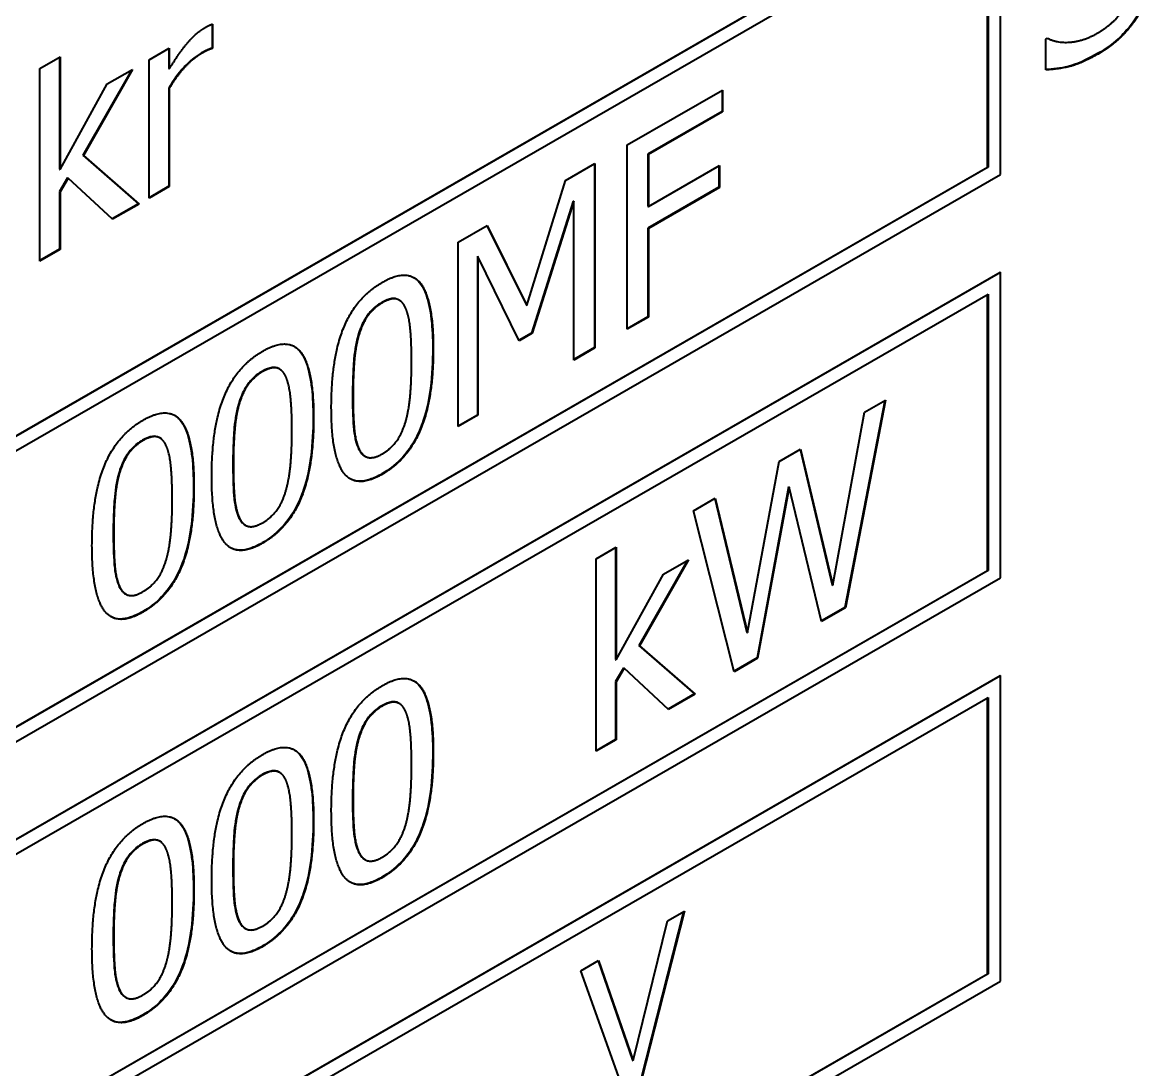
# Model space of a CAD drawing. Header units: inches. Extents: x 6934 to 18973, y 4254 to 7629.
# Drawn here: x 11226.18 to 11238.86, y 6551.48 to 6563.37 of the extents above; entities that cross this region are included whole.
import ezdxf

# ---------------------------------------------------------------- set-up
doc = ezdxf.new("R2010")
doc.units = ezdxf.units.IN
doc.header["$MEASUREMENT"] = 0
doc.layers.add('POWER SUPPLY CASE OUTLINE$0$가시적인 것(ISO)', color=3, linetype='Continuous', lineweight=40, true_color=0x00ff00)
doc.layers.add('POWER SUPPLY CASE OUTLINE$0$가시적인 좁은 것(ISO)', color=3, linetype='Continuous', lineweight=35, true_color=0x00ff00)

msp = doc.modelspace()

# ---------------------------------------------------------------- linework, layer by layer
at = {"layer": 'POWER SUPPLY CASE OUTLINE$0$가시적인 것(ISO)'}
for p, q in [((11205.314, 6546.704), (11237.275, 6565.109)), ((11237.281, 6565.106), (11205.32, 6546.7)), ((11237.281, 6561.639), (11237.281, 6565.106)), ((11205.461, 6546.618), (11237.14, 6564.861)), ((11237.14, 6564.861), (11237.14, 6561.721)), ((11237.134, 6561.724), (11237.134, 6564.857)), ((11228.329, 6563.345), (11228.329, 6563.075)), ((11228.335, 6563.347), (11228.335, 6563.072)), ((11237.794, 6563.177), (11237.811, 6563.188)), ((11237.794, 6562.828), (11237.794, 6563.177)), ((11226.375, 6562.842), (11226.604, 6562.974)), ((11226.598, 6562.971), (11226.598, 6561.698)), ((11226.604, 6562.974), (11226.604, 6561.695)), ((11227.614, 6562.94), (11227.843, 6563.072)), ((11227.837, 6563.069), (11227.837, 6562.841)), ((11227.843, 6563.072), (11227.843, 6562.838)), ((11228.329, 6563.075), (11228.317, 6563.068)), ((11228.317, 6563.068), (11228.323, 6563.065)), ((11228.335, 6563.072), (11228.323, 6563.065)), ((11228.329, 6563.075), (11228.335, 6563.072)), ((11226.375, 6560.656), (11226.375, 6562.842)), ((11227.425, 6562.831), (11226.868, 6561.854)), ((11227.14, 6562.667), (11227.425, 6562.831)), ((11227.614, 6561.37), (11227.614, 6562.94)), ((11227.837, 6562.841), (11227.843, 6562.838)), ((11227.414, 6562.825), (11226.862, 6561.857)), ((11226.604, 6561.695), (11227.14, 6562.667)), ((11227.837, 6562.619), (11227.843, 6562.616)), ((11227.837, 6562.619), (11227.837, 6561.505)), ((11227.843, 6562.616), (11227.843, 6561.502)), ((11233.042, 6561.975), (11234.125, 6562.598)), ((11234.119, 6562.595), (11234.119, 6562.354)), ((11234.125, 6562.598), (11234.125, 6562.351)), ((11234.119, 6562.354), (11233.277, 6561.869)), ((11234.125, 6562.351), (11233.283, 6561.866)), ((11234.119, 6562.354), (11234.125, 6562.351)), ((11233.042, 6559.882), (11233.042, 6561.975)), ((11226.862, 6561.857), (11227.494, 6561.307)), ((11226.862, 6561.857), (11226.868, 6561.854)), ((11226.868, 6561.854), (11227.5, 6561.304)), ((11233.277, 6561.869), (11233.277, 6561.279)), ((11233.277, 6561.869), (11233.283, 6561.866)), ((11233.283, 6561.866), (11233.283, 6561.276)), ((11205.461, 6543.485), (11237.134, 6561.724)), ((11237.14, 6561.721), (11205.461, 6543.479)), ((11226.598, 6561.698), (11226.604, 6561.695)), ((11232.341, 6561.571), (11232.676, 6561.764)), ((11232.67, 6561.76), (11232.67, 6559.674)), ((11232.676, 6561.764), (11232.676, 6559.671)), ((11233.283, 6561.276), (11234.09, 6561.74)), ((11234.084, 6561.737), (11234.084, 6561.496)), ((11234.09, 6561.74), (11234.09, 6561.492)), ((11237.134, 6561.724), (11237.14, 6561.721)), ((11205.32, 6543.234), (11237.281, 6561.639)), ((11226.689, 6561.602), (11226.598, 6561.447)), ((11226.695, 6561.598), (11226.604, 6561.444)), ((11226.689, 6561.602), (11226.695, 6561.598)), ((11227.199, 6561.131), (11226.695, 6561.598)), ((11231.904, 6560.154), (11232.341, 6561.571)), ((11226.598, 6561.447), (11226.598, 6560.791)), ((11226.598, 6561.447), (11226.604, 6561.444)), ((11226.604, 6561.444), (11226.604, 6560.788)), ((11227.837, 6561.505), (11227.614, 6561.376)), ((11227.843, 6561.502), (11227.614, 6561.37)), ((11227.837, 6561.505), (11227.843, 6561.502)), ((11234.084, 6561.496), (11233.277, 6561.031)), ((11234.09, 6561.492), (11233.283, 6561.028)), ((11234.084, 6561.496), (11234.09, 6561.492)), ((11232.43, 6561.338), (11231.957, 6559.84)), ((11232.435, 6561.335), (11231.963, 6559.837)), ((11232.43, 6561.338), (11232.435, 6561.335)), ((11232.435, 6559.532), (11232.435, 6561.335)), ((11227.494, 6561.307), (11227.195, 6561.135)), ((11227.5, 6561.304), (11227.199, 6561.131)), ((11227.494, 6561.307), (11227.5, 6561.304)), ((11233.277, 6561.279), (11233.283, 6561.276)), ((11231.124, 6560.87), (11231.452, 6561.059)), ((11231.449, 6561.057), (11231.898, 6560.157)), ((11231.452, 6561.059), (11231.904, 6560.154)), ((11233.277, 6561.031), (11233.277, 6560.024)), ((11233.277, 6561.031), (11233.283, 6561.028)), ((11233.283, 6561.028), (11233.283, 6560.02)), ((11231.124, 6558.777), (11231.124, 6560.87)), ((11226.598, 6560.791), (11226.375, 6560.662)), ((11226.604, 6560.788), (11226.375, 6560.656)), ((11226.598, 6560.791), (11226.604, 6560.788)), ((11231.343, 6560.712), (11231.348, 6560.709)), ((11231.343, 6560.712), (11231.343, 6558.909)), ((11231.348, 6560.709), (11231.348, 6558.906)), ((11231.816, 6559.752), (11231.348, 6560.709)), ((11218.325, 6549.618), (11237.275, 6560.531)), ((11237.281, 6560.527), (11218.331, 6549.614)), ((11237.275, 6560.531), (11237.281, 6560.527)), ((11237.281, 6557.061), (11237.281, 6560.527)), ((11218.472, 6549.532), (11237.14, 6560.282)), ((11230.449, 6560.216), (11230.455, 6560.213)), ((11237.134, 6557.146), (11237.134, 6560.279)), ((11237.14, 6560.282), (11237.14, 6557.143)), ((11231.898, 6560.157), (11231.904, 6560.154)), ((11233.277, 6560.024), (11233.042, 6559.888)), ((11233.283, 6560.02), (11233.042, 6559.882)), ((11233.277, 6560.024), (11233.283, 6560.02)), ((11231.957, 6559.84), (11231.814, 6559.757)), ((11231.963, 6559.837), (11231.816, 6559.752)), ((11231.957, 6559.84), (11231.963, 6559.837)), ((11232.67, 6559.674), (11232.435, 6559.539)), ((11232.676, 6559.671), (11232.435, 6559.532)), ((11232.67, 6559.674), (11232.676, 6559.671)), ((11229.091, 6559.434), (11229.096, 6559.43)), ((11235.967, 6559.073), (11235.513, 6556.725)), ((11235.974, 6559.077), (11235.519, 6556.722)), ((11235.738, 6558.941), (11235.974, 6559.077)), ((11231.343, 6558.909), (11231.124, 6558.783)), ((11231.348, 6558.906), (11231.124, 6558.777)), ((11231.343, 6558.909), (11231.348, 6558.906)), ((11235.375, 6556.977), (11235.738, 6558.941)), ((11227.732, 6558.651), (11227.738, 6558.648)), ((11234.766, 6558.382), (11235.011, 6558.523)), ((11235.007, 6558.52), (11235.37, 6556.98)), ((11235.011, 6558.523), (11235.375, 6556.977)), ((11230.062, 6558.444), (11230.067, 6558.44)), ((11234.406, 6556.439), (11234.766, 6558.382)), ((11234.875, 6558.095), (11234.517, 6556.152)), ((11234.881, 6558.091), (11234.523, 6556.148)), ((11234.875, 6558.095), (11234.881, 6558.091)), ((11235.249, 6556.567), (11234.881, 6558.091)), ((11233.794, 6557.822), (11234.042, 6557.964)), ((11234.038, 6557.962), (11234.4, 6556.442)), ((11234.042, 6557.964), (11234.406, 6556.439)), ((11234.256, 6555.995), (11233.794, 6557.822)), ((11228.703, 6557.661), (11228.709, 6557.658)), ((11232.688, 6557.278), (11232.917, 6557.41)), ((11232.911, 6557.406), (11232.911, 6556.134)), ((11232.917, 6557.41), (11232.917, 6556.131)), ((11232.688, 6555.092), (11232.688, 6557.278)), ((11233.727, 6557.261), (11233.175, 6556.293)), ((11233.738, 6557.267), (11233.181, 6556.29)), ((11233.454, 6557.103), (11233.738, 6557.267)), ((11218.472, 6546.399), (11237.134, 6557.146)), ((11237.14, 6557.143), (11218.472, 6546.393)), ((11237.134, 6557.146), (11237.14, 6557.143)), ((11218.331, 6546.148), (11237.281, 6557.061)), ((11232.917, 6556.131), (11233.454, 6557.103)), ((11227.345, 6556.879), (11227.35, 6556.876)), ((11235.37, 6556.98), (11235.375, 6556.977)), ((11235.513, 6556.725), (11235.248, 6556.572)), ((11235.519, 6556.722), (11235.249, 6556.567)), ((11235.513, 6556.725), (11235.519, 6556.722)), ((11234.4, 6556.442), (11234.406, 6556.439)), ((11233.175, 6556.293), (11233.181, 6556.29)), ((11233.175, 6556.293), (11233.807, 6555.743)), ((11233.181, 6556.29), (11233.813, 6555.74)), ((11232.911, 6556.134), (11232.917, 6556.131)), ((11234.517, 6556.152), (11234.255, 6556)), ((11234.523, 6556.148), (11234.256, 6555.995)), ((11234.517, 6556.152), (11234.523, 6556.148)), ((11233.002, 6556.037), (11232.911, 6555.883)), ((11233.008, 6556.034), (11232.917, 6555.88)), ((11233.002, 6556.037), (11233.008, 6556.034)), ((11233.512, 6555.566), (11233.008, 6556.034)), ((11218.325, 6545.039), (11237.275, 6555.952)), ((11237.281, 6555.949), (11218.331, 6545.036)), ((11232.911, 6555.883), (11232.917, 6555.88)), ((11232.911, 6555.883), (11232.911, 6555.227)), ((11232.917, 6555.88), (11232.917, 6555.223)), ((11237.275, 6555.952), (11237.281, 6555.949)), ((11237.281, 6552.483), (11237.281, 6555.949)), ((11233.807, 6555.743), (11233.508, 6555.57)), ((11233.813, 6555.74), (11233.512, 6555.566)), ((11233.807, 6555.743), (11233.813, 6555.74)), ((11218.472, 6544.954), (11237.14, 6555.704)), ((11230.449, 6555.638), (11230.455, 6555.634)), ((11237.134, 6552.568), (11237.134, 6555.701)), ((11237.14, 6555.704), (11237.14, 6552.565)), ((11232.911, 6555.227), (11232.688, 6555.098)), ((11232.917, 6555.223), (11232.688, 6555.092)), ((11232.911, 6555.227), (11232.917, 6555.223)), ((11229.091, 6554.855), (11229.096, 6554.852)), ((11227.732, 6554.073), (11227.738, 6554.07)), ((11230.062, 6553.865), (11230.067, 6553.862)), ((11233.683, 6553.273), (11233.198, 6551.365)), ((11233.691, 6553.277), (11233.204, 6551.362)), ((11233.5, 6553.167), (11233.691, 6553.277)), ((11228.703, 6553.083), (11228.709, 6553.08)), ((11233.108, 6551.583), (11233.5, 6553.167)), ((11232.514, 6552.6), (11232.716, 6552.716)), ((11232.712, 6552.714), (11233.102, 6551.587)), ((11232.716, 6552.716), (11233.108, 6551.583)), ((11218.472, 6541.821), (11237.134, 6552.568)), ((11237.14, 6552.565), (11218.472, 6541.815)), ((11233.001, 6551.245), (11232.514, 6552.6)), ((11237.134, 6552.568), (11237.14, 6552.565)), ((11218.331, 6541.57), (11237.281, 6552.483)), ((11227.345, 6552.301), (11227.35, 6552.298)), ((11233.102, 6551.587), (11233.108, 6551.583))]:
    msp.add_line(p, q, dxfattribs=at)
for points in [[(11238.37, 6563.238), (11238.57, 6563.353), (11238.773, 6563.662), (11238.773, 6563.82)], [(11238.86, 6563.469), (11238.773, 6563.328), (11238.553, 6563.103), (11238.388, 6563.007)], [(11228.242, 6563.302), (11228.277, 6563.322), (11228.313, 6563.339), (11228.335, 6563.347)], [(11227.843, 6562.838), (11227.968, 6563.039), (11228.154, 6563.251), (11228.242, 6563.302)], [(11237.811, 6563.188), (11237.93, 6563.127), (11238.231, 6563.158), (11238.37, 6563.238)], [(11228.2, 6563.006), (11228.107, 6562.953), (11227.925, 6562.755), (11227.843, 6562.616)], [(11228.323, 6563.065), (11228.296, 6563.058), (11228.239, 6563.029), (11228.2, 6563.006)], [(11238.388, 6563.007), (11238.191, 6562.894), (11237.915, 6562.83), (11237.794, 6562.828)], [(11230.263, 6560.416), (11230.56, 6560.588), (11230.841, 6560.207), (11230.841, 6559.66)], [(11229.683, 6558.992), (11229.683, 6559.559), (11229.966, 6560.246), (11230.263, 6560.416)], [(11230.263, 6560.184), (11230.161, 6560.126), (11230.031, 6559.94), (11229.993, 6559.808)], [(11230.528, 6560.12), (11230.491, 6560.206), (11230.364, 6560.242), (11230.263, 6560.184)], [(11230.594, 6559.518), (11230.594, 6559.734), (11230.565, 6560.034), (11230.528, 6560.12)], [(11229.993, 6559.808), (11229.956, 6559.68), (11229.93, 6559.339), (11229.93, 6559.134)], [(11228.904, 6559.634), (11229.202, 6559.806), (11229.482, 6559.424), (11229.482, 6558.878)], [(11230.841, 6559.66), (11230.841, 6559.097), (11230.557, 6558.407), (11230.263, 6558.237)], [(11228.325, 6558.21), (11228.325, 6558.776), (11228.608, 6559.464), (11228.904, 6559.634)], [(11229.17, 6559.338), (11229.133, 6559.423), (11229.005, 6559.46), (11228.904, 6559.402)], [(11230.53, 6558.844), (11230.565, 6558.967), (11230.594, 6559.303), (11230.594, 6559.518)], [(11228.904, 6559.402), (11228.803, 6559.344), (11228.672, 6559.158), (11228.634, 6559.026)], [(11229.236, 6558.736), (11229.236, 6558.952), (11229.206, 6559.252), (11229.17, 6559.338)], [(11228.634, 6559.026), (11228.598, 6558.898), (11228.571, 6558.557), (11228.571, 6558.352)], [(11229.93, 6559.134), (11229.93, 6558.914), (11229.953, 6558.632), (11229.991, 6558.539)], [(11227.546, 6558.852), (11227.844, 6559.023), (11228.124, 6558.642), (11228.124, 6558.096)], [(11230.263, 6558.237), (11229.963, 6558.065), (11229.683, 6558.441), (11229.683, 6558.992)], [(11226.966, 6557.428), (11226.966, 6557.994), (11227.25, 6558.681), (11227.546, 6558.852)], [(11229.482, 6558.878), (11229.482, 6558.315), (11229.199, 6557.625), (11228.904, 6557.455)], [(11230.263, 6558.469), (11230.362, 6558.527), (11230.493, 6558.712), (11230.53, 6558.844)], [(11227.811, 6558.555), (11227.775, 6558.641), (11227.647, 6558.678), (11227.546, 6558.62)], [(11229.171, 6558.061), (11229.206, 6558.185), (11229.236, 6558.521), (11229.236, 6558.736)], [(11227.546, 6558.62), (11227.445, 6558.561), (11227.314, 6558.376), (11227.276, 6558.244)], [(11227.877, 6557.954), (11227.877, 6558.169), (11227.848, 6558.47), (11227.811, 6558.555)], [(11229.991, 6558.539), (11230.026, 6558.45), (11230.157, 6558.409), (11230.263, 6558.469)], [(11228.571, 6558.352), (11228.571, 6558.131), (11228.595, 6557.85), (11228.633, 6557.756)], [(11227.276, 6558.244), (11227.239, 6558.116), (11227.213, 6557.775), (11227.213, 6557.57)], [(11228.904, 6557.455), (11228.605, 6557.282), (11228.325, 6557.659), (11228.325, 6558.21)], [(11228.124, 6558.096), (11228.124, 6557.533), (11227.841, 6556.842), (11227.546, 6556.673)], [(11228.904, 6557.687), (11229.004, 6557.745), (11229.135, 6557.93), (11229.171, 6558.061)], [(11227.813, 6557.279), (11227.848, 6557.403), (11227.877, 6557.739), (11227.877, 6557.954)], [(11228.633, 6557.756), (11228.668, 6557.668), (11228.799, 6557.626), (11228.904, 6557.687)], [(11227.213, 6557.57), (11227.213, 6557.349), (11227.236, 6557.068), (11227.274, 6556.974)], [(11227.546, 6556.673), (11227.247, 6556.5), (11226.966, 6556.876), (11226.966, 6557.428)], [(11227.546, 6556.905), (11227.646, 6556.962), (11227.776, 6557.148), (11227.813, 6557.279)], [(11227.274, 6556.974), (11227.31, 6556.886), (11227.44, 6556.844), (11227.546, 6556.905)], [(11230.263, 6555.838), (11230.56, 6556.01), (11230.841, 6555.628), (11230.841, 6555.082)], [(11229.683, 6554.414), (11229.683, 6554.98), (11229.966, 6555.668), (11230.263, 6555.838)], [(11230.263, 6555.606), (11230.161, 6555.548), (11230.031, 6555.362), (11229.993, 6555.23)], [(11230.528, 6555.542), (11230.491, 6555.627), (11230.364, 6555.664), (11230.263, 6555.606)], [(11230.594, 6554.94), (11230.594, 6555.156), (11230.565, 6555.456), (11230.528, 6555.542)], [(11229.993, 6555.23), (11229.956, 6555.102), (11229.93, 6554.761), (11229.93, 6554.556)], [(11228.904, 6555.056), (11229.202, 6555.227), (11229.482, 6554.846), (11229.482, 6554.3)], [(11228.325, 6553.632), (11228.325, 6554.198), (11228.608, 6554.885), (11228.904, 6555.056)], [(11230.841, 6555.082), (11230.841, 6554.519), (11230.557, 6553.829), (11230.263, 6553.659)], [(11229.17, 6554.759), (11229.133, 6554.845), (11229.005, 6554.882), (11228.904, 6554.824)], [(11230.53, 6554.265), (11230.565, 6554.389), (11230.594, 6554.725), (11230.594, 6554.94)], [(11228.904, 6554.824), (11228.803, 6554.765), (11228.672, 6554.58), (11228.634, 6554.448)], [(11229.236, 6554.158), (11229.236, 6554.373), (11229.206, 6554.674), (11229.17, 6554.759)], [(11229.93, 6554.556), (11229.93, 6554.335), (11229.953, 6554.054), (11229.991, 6553.96)], [(11227.546, 6554.274), (11227.844, 6554.445), (11228.124, 6554.064), (11228.124, 6553.518)], [(11228.634, 6554.448), (11228.598, 6554.32), (11228.571, 6553.979), (11228.571, 6553.774)], [(11230.263, 6553.659), (11229.963, 6553.486), (11229.683, 6553.863), (11229.683, 6554.414)], [(11226.966, 6552.849), (11226.966, 6553.416), (11227.25, 6554.103), (11227.546, 6554.274)], [(11229.482, 6554.3), (11229.482, 6553.737), (11229.199, 6553.046), (11228.904, 6552.876)], [(11230.263, 6553.891), (11230.362, 6553.949), (11230.493, 6554.134), (11230.53, 6554.265)], [(11227.811, 6553.977), (11227.775, 6554.063), (11227.647, 6554.1), (11227.546, 6554.041)], [(11229.171, 6553.483), (11229.206, 6553.607), (11229.236, 6553.943), (11229.236, 6554.158)], [(11227.546, 6554.041), (11227.445, 6553.983), (11227.314, 6553.798), (11227.276, 6553.665)], [(11227.877, 6553.376), (11227.877, 6553.591), (11227.848, 6553.891), (11227.811, 6553.977)], [(11229.991, 6553.96), (11230.026, 6553.872), (11230.157, 6553.83), (11230.263, 6553.891)], [(11228.571, 6553.774), (11228.571, 6553.553), (11228.595, 6553.272), (11228.633, 6553.178)], [(11227.276, 6553.665), (11227.239, 6553.537), (11227.213, 6553.197), (11227.213, 6552.991)], [(11228.904, 6552.876), (11228.605, 6552.704), (11228.325, 6553.08), (11228.325, 6553.632)], [(11228.124, 6553.518), (11228.124, 6552.955), (11227.841, 6552.264), (11227.546, 6552.094)], [(11228.904, 6553.109), (11229.004, 6553.166), (11229.135, 6553.352), (11229.171, 6553.483)], [(11227.813, 6552.701), (11227.848, 6552.825), (11227.877, 6553.16), (11227.877, 6553.376)], [(11228.633, 6553.178), (11228.668, 6553.09), (11228.799, 6553.048), (11228.904, 6553.109)], [(11227.213, 6552.991), (11227.213, 6552.771), (11227.236, 6552.489), (11227.274, 6552.396)], [(11227.546, 6552.094), (11227.247, 6551.922), (11226.966, 6552.298), (11226.966, 6552.849)], [(11227.546, 6552.327), (11227.646, 6552.384), (11227.776, 6552.569), (11227.813, 6552.701)], [(11227.274, 6552.396), (11227.31, 6552.308), (11227.44, 6552.266), (11227.546, 6552.327)]]:
    msp.add_open_spline(points, degree=2, dxfattribs=at)
for points, knots in [([(11238.854, 6563.473), (11238.772, 6563.338), (11238.695, 6563.256), (11238.576, 6563.135), (11238.48, 6563.067), (11238.382, 6563.011)], [-0.0751091, -0.0751091, -0.0751091, -0.0751091, -0.05175688, -0.05175688, 0, 0, 0, 0]), ([(11228.194, 6563.009), (11228.163, 6562.991), (11228.132, 6562.97), (11228.067, 6562.915), (11228.036, 6562.885), (11227.946, 6562.787), (11227.888, 6562.705), (11227.837, 6562.619)], [-0.06491585, -0.06491585, -0.06491585, -0.06491585, -0.05221913, -0.05221913, -0.03753475, -0.03753475, 0, 0, 0, 0]), ([(11228.317, 6563.068), (11228.291, 6563.062), (11228.27, 6563.051), (11228.24, 6563.035), (11228.216, 6563.022), (11228.194, 6563.009)], [-0.01587489, -0.01587489, -0.01587489, -0.01587489, -0.01165002, -0.01165002, 0, 0, 0, 0]), ([(11238.382, 6563.011), (11238.19, 6562.9), (11238.087, 6562.875), (11237.96, 6562.845), (11237.875, 6562.833), (11237.794, 6562.831)], [-0.07095246, -0.07095246, -0.07095246, -0.07095246, -0.04926714, -0.04926714, -0.00110911, -0.00110911, -0.00110911, -0.00110911]), ([(11230.62, 6560.47), (11230.629, 6560.465), (11230.637, 6560.46), (11230.674, 6560.43), (11230.72, 6560.383), (11230.816, 6560.117), (11230.835, 6559.894), (11230.835, 6559.664)], [-0.1967538, -0.1967538, -0.1967538, -0.1967538, -0.1778314, -0.1778314, -0.1056911, -0.1056911, 0, 0, 0, 0]), ([(11230.257, 6560.187), (11230.235, 6560.174), (11230.212, 6560.159), (11230.17, 6560.126), (11230.15, 6560.108), (11230.112, 6560.066), (11230.084, 6560.032), (11230.026, 6559.926), (11230.003, 6559.868), (11229.987, 6559.811)], [-0.08997993, -0.08997993, -0.08997993, -0.08997993, -0.06661875, -0.06661875, -0.04544513, -0.04544513, -0.02339217, -0.02339217, 0, 0, 0, 0]), ([(11230.449, 6560.216), (11230.448, 6560.216), (11230.447, 6560.217), (11230.419, 6560.232), (11230.392, 6560.233), (11230.335, 6560.226), (11230.296, 6560.21), (11230.257, 6560.187)], [-0.03284508, -0.03284508, -0.03284508, -0.03284508, -0.03244493, -0.03244493, -0.02060767, -0.02060767, 0, 0, 0, 0]), ([(11229.987, 6559.811), (11229.959, 6559.712), (11229.944, 6559.606), (11229.934, 6559.468), (11229.924, 6559.342), (11229.924, 6559.137)], [-0.2872609, -0.2872609, -0.2872609, -0.2872609, -0.0939422, -0.0939422, 0, 0, 0, 0]), ([(11229.262, 6559.688), (11229.27, 6559.683), (11229.278, 6559.677), (11229.316, 6559.648), (11229.362, 6559.601), (11229.458, 6559.335), (11229.477, 6559.112), (11229.477, 6558.881)], [-0.1967538, -0.1967538, -0.1967538, -0.1967538, -0.1778314, -0.1778314, -0.1056911, -0.1056911, 0, 0, 0, 0]), ([(11230.835, 6559.664), (11230.835, 6559.521), (11230.828, 6559.366), (11230.793, 6559.097), (11230.768, 6558.97), (11230.705, 6558.779), (11230.671, 6558.693), (11230.577, 6558.532), (11230.528, 6558.467), (11230.405, 6558.338), (11230.331, 6558.283), (11230.257, 6558.24)], [-0.2680321, -0.2680321, -0.2680321, -0.2680321, -0.1780903, -0.1780903, -0.1090851, -0.1090851, -0.0707526, -0.0707526, -0.0392192, -0.0392192, 0, 0, 0, 0]), ([(11229.091, 6559.434), (11229.09, 6559.434), (11229.089, 6559.435), (11229.06, 6559.45), (11229.034, 6559.451), (11228.977, 6559.444), (11228.937, 6559.427), (11228.899, 6559.405)], [-0.03284508, -0.03284508, -0.03284508, -0.03284508, -0.03244493, -0.03244493, -0.02060767, -0.02060767, 0, 0, 0, 0]), ([(11228.899, 6559.405), (11228.876, 6559.392), (11228.854, 6559.377), (11228.811, 6559.344), (11228.792, 6559.326), (11228.754, 6559.284), (11228.726, 6559.25), (11228.667, 6559.144), (11228.645, 6559.086), (11228.629, 6559.029)], [-0.08997993, -0.08997993, -0.08997993, -0.08997993, -0.06661875, -0.06661875, -0.04544513, -0.04544513, -0.02339217, -0.02339217, 0, 0, 0, 0]), ([(11228.629, 6559.029), (11228.6, 6558.93), (11228.586, 6558.824), (11228.575, 6558.686), (11228.566, 6558.56), (11228.566, 6558.355)], [-0.2872609, -0.2872609, -0.2872609, -0.2872609, -0.0939422, -0.0939422, 0, 0, 0, 0]), ([(11229.924, 6559.137), (11229.924, 6559.021), (11229.926, 6558.887), (11229.939, 6558.732), (11229.949, 6558.631), (11229.986, 6558.542)], [-0.189822, -0.189822, -0.189822, -0.189822, -0.0541151, -0.0541151, 0, 0, 0, 0]), ([(11227.904, 6558.906), (11227.912, 6558.901), (11227.92, 6558.895), (11227.957, 6558.865), (11228.003, 6558.818), (11228.1, 6558.552), (11228.118, 6558.33), (11228.118, 6558.099)], [-0.1967538, -0.1967538, -0.1967538, -0.1967538, -0.1778314, -0.1778314, -0.1056911, -0.1056911, 0, 0, 0, 0]), ([(11229.477, 6558.881), (11229.477, 6558.739), (11229.47, 6558.584), (11229.434, 6558.315), (11229.409, 6558.187), (11229.346, 6557.997), (11229.313, 6557.911), (11229.219, 6557.75), (11229.17, 6557.685), (11229.046, 6557.556), (11228.973, 6557.501), (11228.899, 6557.458)], [-0.2680321, -0.2680321, -0.2680321, -0.2680321, -0.1780903, -0.1780903, -0.1090851, -0.1090851, -0.0707526, -0.0707526, -0.0392192, -0.0392192, 0, 0, 0, 0]), ([(11227.732, 6558.651), (11227.731, 6558.652), (11227.73, 6558.652), (11227.702, 6558.668), (11227.675, 6558.669), (11227.618, 6558.662), (11227.579, 6558.645), (11227.54, 6558.623)], [-0.03284508, -0.03284508, -0.03284508, -0.03284508, -0.03244493, -0.03244493, -0.02060767, -0.02060767, 0, 0, 0, 0]), ([(11227.54, 6558.623), (11227.518, 6558.61), (11227.495, 6558.595), (11227.453, 6558.561), (11227.434, 6558.543), (11227.396, 6558.502), (11227.368, 6558.468), (11227.309, 6558.362), (11227.287, 6558.304), (11227.27, 6558.247)], [-0.08997993, -0.08997993, -0.08997993, -0.08997993, -0.06661875, -0.06661875, -0.04544513, -0.04544513, -0.02339217, -0.02339217, 0, 0, 0, 0]), ([(11229.986, 6558.542), (11229.995, 6558.519), (11230.006, 6558.498), (11230.032, 6558.465), (11230.046, 6558.453), (11230.062, 6558.444)], [-0.0500509, -0.0500509, -0.0500509, -0.0500509, -0.04141394, -0.04141394, -0.03402, -0.03402, -0.03402, -0.03402]), ([(11228.566, 6558.355), (11228.566, 6558.239), (11228.568, 6558.105), (11228.581, 6557.949), (11228.591, 6557.849), (11228.627, 6557.76)], [-0.189822, -0.189822, -0.189822, -0.189822, -0.0541151, -0.0541151, 0, 0, 0, 0]), ([(11227.27, 6558.247), (11227.242, 6558.147), (11227.228, 6558.041), (11227.217, 6557.903), (11227.207, 6557.778), (11227.207, 6557.573)], [-0.2872609, -0.2872609, -0.2872609, -0.2872609, -0.0939422, -0.0939422, 0, 0, 0, 0]), ([(11230.257, 6558.24), (11230.211, 6558.214), (11230.165, 6558.192), (11230.079, 6558.164), (11230.04, 6558.157), (11229.963, 6558.159), (11229.927, 6558.168), (11229.896, 6558.185)], [-0.4075803, -0.4075803, -0.4075803, -0.4075803, -0.3359098, -0.3359098, -0.270443, -0.270443, -0.2011203, -0.2011203, -0.2011203, -0.2011203]), ([(11228.118, 6558.099), (11228.118, 6557.957), (11228.111, 6557.802), (11228.076, 6557.532), (11228.051, 6557.405), (11227.988, 6557.214), (11227.954, 6557.129), (11227.86, 6556.967), (11227.812, 6556.902), (11227.688, 6556.773), (11227.614, 6556.718), (11227.54, 6556.676)], [-0.2680321, -0.2680321, -0.2680321, -0.2680321, -0.1780903, -0.1780903, -0.1090851, -0.1090851, -0.0707526, -0.0707526, -0.0392192, -0.0392192, 0, 0, 0, 0]), ([(11228.627, 6557.76), (11228.636, 6557.737), (11228.648, 6557.716), (11228.674, 6557.683), (11228.687, 6557.67), (11228.703, 6557.661)], [-0.0500509, -0.0500509, -0.0500509, -0.0500509, -0.04141394, -0.04141394, -0.03402, -0.03402, -0.03402, -0.03402]), ([(11227.207, 6557.573), (11227.207, 6557.456), (11227.21, 6557.323), (11227.223, 6557.167), (11227.232, 6557.067), (11227.269, 6556.977)], [-0.189822, -0.189822, -0.189822, -0.189822, -0.0541151, -0.0541151, 0, 0, 0, 0]), ([(11228.899, 6557.458), (11228.853, 6557.432), (11228.807, 6557.41), (11228.721, 6557.382), (11228.681, 6557.375), (11228.604, 6557.376), (11228.569, 6557.386), (11228.538, 6557.403)], [-0.4075803, -0.4075803, -0.4075803, -0.4075803, -0.3359098, -0.3359098, -0.270443, -0.270443, -0.2011203, -0.2011203, -0.2011203, -0.2011203]), ([(11227.269, 6556.977), (11227.278, 6556.954), (11227.289, 6556.933), (11227.315, 6556.901), (11227.329, 6556.888), (11227.345, 6556.879)], [-0.0500509, -0.0500509, -0.0500509, -0.0500509, -0.04141394, -0.04141394, -0.03402, -0.03402, -0.03402, -0.03402]), ([(11227.54, 6556.676), (11227.494, 6556.649), (11227.448, 6556.628), (11227.362, 6556.6), (11227.323, 6556.593), (11227.246, 6556.594), (11227.211, 6556.604), (11227.179, 6556.621)], [-0.4075803, -0.4075803, -0.4075803, -0.4075803, -0.3359098, -0.3359098, -0.270443, -0.270443, -0.2011203, -0.2011203, -0.2011203, -0.2011203]), ([(11230.62, 6555.892), (11230.629, 6555.887), (11230.637, 6555.881), (11230.674, 6555.852), (11230.72, 6555.805), (11230.816, 6555.539), (11230.835, 6555.316), (11230.835, 6555.085)], [-0.1967538, -0.1967538, -0.1967538, -0.1967538, -0.1778314, -0.1778314, -0.1056911, -0.1056911, 0, 0, 0, 0]), ([(11230.257, 6555.609), (11230.235, 6555.596), (11230.212, 6555.581), (11230.17, 6555.548), (11230.15, 6555.53), (11230.112, 6555.488), (11230.084, 6555.454), (11230.026, 6555.348), (11230.003, 6555.29), (11229.987, 6555.233)], [-0.08997993, -0.08997993, -0.08997993, -0.08997993, -0.06661875, -0.06661875, -0.04544513, -0.04544513, -0.02339217, -0.02339217, 0, 0, 0, 0]), ([(11230.449, 6555.638), (11230.448, 6555.638), (11230.447, 6555.639), (11230.419, 6555.654), (11230.392, 6555.655), (11230.335, 6555.648), (11230.296, 6555.631), (11230.257, 6555.609)], [-0.03284508, -0.03284508, -0.03284508, -0.03284508, -0.03244493, -0.03244493, -0.02060767, -0.02060767, 0, 0, 0, 0]), ([(11229.987, 6555.233), (11229.959, 6555.134), (11229.944, 6555.028), (11229.934, 6554.89), (11229.924, 6554.764), (11229.924, 6554.559)], [-0.2872609, -0.2872609, -0.2872609, -0.2872609, -0.0939422, -0.0939422, 0, 0, 0, 0]), ([(11229.262, 6555.11), (11229.27, 6555.105), (11229.278, 6555.099), (11229.316, 6555.069), (11229.362, 6555.022), (11229.458, 6554.756), (11229.477, 6554.534), (11229.477, 6554.303)], [-0.1967538, -0.1967538, -0.1967538, -0.1967538, -0.1778314, -0.1778314, -0.1056911, -0.1056911, 0, 0, 0, 0]), ([(11230.835, 6555.085), (11230.835, 6554.943), (11230.828, 6554.788), (11230.793, 6554.519), (11230.768, 6554.391), (11230.705, 6554.2), (11230.671, 6554.115), (11230.577, 6553.954), (11230.528, 6553.889), (11230.405, 6553.76), (11230.331, 6553.705), (11230.257, 6553.662)], [-0.2680321, -0.2680321, -0.2680321, -0.2680321, -0.1780903, -0.1780903, -0.1090851, -0.1090851, -0.0707526, -0.0707526, -0.0392192, -0.0392192, 0, 0, 0, 0]), ([(11229.091, 6554.855), (11229.09, 6554.856), (11229.089, 6554.856), (11229.06, 6554.872), (11229.034, 6554.872), (11228.977, 6554.866), (11228.937, 6554.849), (11228.899, 6554.827)], [-0.03284508, -0.03284508, -0.03284508, -0.03284508, -0.03244493, -0.03244493, -0.02060767, -0.02060767, 0, 0, 0, 0]), ([(11228.899, 6554.827), (11228.876, 6554.814), (11228.854, 6554.799), (11228.811, 6554.765), (11228.792, 6554.747), (11228.754, 6554.706), (11228.726, 6554.672), (11228.667, 6554.566), (11228.645, 6554.508), (11228.629, 6554.451)], [-0.08997993, -0.08997993, -0.08997993, -0.08997993, -0.06661875, -0.06661875, -0.04544513, -0.04544513, -0.02339217, -0.02339217, 0, 0, 0, 0]), ([(11229.924, 6554.559), (11229.924, 6554.443), (11229.926, 6554.309), (11229.939, 6554.153), (11229.949, 6554.053), (11229.986, 6553.964)], [-0.189822, -0.189822, -0.189822, -0.189822, -0.0541151, -0.0541151, 0, 0, 0, 0]), ([(11228.629, 6554.451), (11228.6, 6554.351), (11228.586, 6554.245), (11228.575, 6554.107), (11228.566, 6553.982), (11228.566, 6553.777)], [-0.2872609, -0.2872609, -0.2872609, -0.2872609, -0.0939422, -0.0939422, 0, 0, 0, 0]), ([(11227.904, 6554.327), (11227.912, 6554.322), (11227.92, 6554.317), (11227.957, 6554.287), (11228.003, 6554.24), (11228.1, 6553.974), (11228.118, 6553.751), (11228.118, 6553.521)], [-0.1967538, -0.1967538, -0.1967538, -0.1967538, -0.1778314, -0.1778314, -0.1056911, -0.1056911, 0, 0, 0, 0]), ([(11229.477, 6554.303), (11229.477, 6554.16), (11229.47, 6554.006), (11229.434, 6553.736), (11229.409, 6553.609), (11229.346, 6553.418), (11229.313, 6553.333), (11229.219, 6553.171), (11229.17, 6553.106), (11229.046, 6552.977), (11228.973, 6552.922), (11228.899, 6552.88)], [-0.2680321, -0.2680321, -0.2680321, -0.2680321, -0.1780903, -0.1780903, -0.1090851, -0.1090851, -0.0707526, -0.0707526, -0.0392192, -0.0392192, 0, 0, 0, 0]), ([(11227.732, 6554.073), (11227.731, 6554.074), (11227.73, 6554.074), (11227.702, 6554.09), (11227.675, 6554.09), (11227.618, 6554.083), (11227.579, 6554.067), (11227.54, 6554.045)], [-0.03284508, -0.03284508, -0.03284508, -0.03284508, -0.03244493, -0.03244493, -0.02060767, -0.02060767, 0, 0, 0, 0]), ([(11227.54, 6554.045), (11227.518, 6554.032), (11227.495, 6554.017), (11227.453, 6553.983), (11227.434, 6553.965), (11227.396, 6553.924), (11227.368, 6553.89), (11227.309, 6553.784), (11227.287, 6553.725), (11227.27, 6553.669)], [-0.08997993, -0.08997993, -0.08997993, -0.08997993, -0.06661875, -0.06661875, -0.04544513, -0.04544513, -0.02339217, -0.02339217, 0, 0, 0, 0]), ([(11229.986, 6553.964), (11229.995, 6553.941), (11230.006, 6553.92), (11230.032, 6553.887), (11230.046, 6553.874), (11230.062, 6553.865)], [-0.0500509, -0.0500509, -0.0500509, -0.0500509, -0.04141394, -0.04141394, -0.03402, -0.03402, -0.03402, -0.03402]), ([(11228.566, 6553.777), (11228.566, 6553.66), (11228.568, 6553.527), (11228.581, 6553.371), (11228.591, 6553.271), (11228.627, 6553.181)], [-0.189822, -0.189822, -0.189822, -0.189822, -0.0541151, -0.0541151, 0, 0, 0, 0]), ([(11227.27, 6553.669), (11227.242, 6553.569), (11227.228, 6553.463), (11227.217, 6553.325), (11227.207, 6553.199), (11227.207, 6552.995)], [-0.2872609, -0.2872609, -0.2872609, -0.2872609, -0.0939422, -0.0939422, 0, 0, 0, 0]), ([(11230.257, 6553.662), (11230.211, 6553.636), (11230.165, 6553.614), (11230.079, 6553.586), (11230.04, 6553.579), (11229.963, 6553.58), (11229.927, 6553.59), (11229.896, 6553.607)], [-0.4075803, -0.4075803, -0.4075803, -0.4075803, -0.3359098, -0.3359098, -0.270443, -0.270443, -0.2011203, -0.2011203, -0.2011203, -0.2011203]), ([(11228.118, 6553.521), (11228.118, 6553.378), (11228.111, 6553.224), (11228.076, 6552.954), (11228.051, 6552.827), (11227.988, 6552.636), (11227.954, 6552.55), (11227.86, 6552.389), (11227.812, 6552.324), (11227.688, 6552.195), (11227.614, 6552.14), (11227.54, 6552.098)], [-0.2680321, -0.2680321, -0.2680321, -0.2680321, -0.1780903, -0.1780903, -0.1090851, -0.1090851, -0.0707526, -0.0707526, -0.0392192, -0.0392192, 0, 0, 0, 0]), ([(11228.627, 6553.181), (11228.636, 6553.158), (11228.648, 6553.137), (11228.674, 6553.105), (11228.687, 6553.092), (11228.703, 6553.083)], [-0.0500509, -0.0500509, -0.0500509, -0.0500509, -0.04141394, -0.04141394, -0.03402, -0.03402, -0.03402, -0.03402]), ([(11227.207, 6552.995), (11227.207, 6552.878), (11227.21, 6552.745), (11227.223, 6552.589), (11227.232, 6552.488), (11227.269, 6552.399)], [-0.189822, -0.189822, -0.189822, -0.189822, -0.0541151, -0.0541151, 0, 0, 0, 0]), ([(11228.899, 6552.88), (11228.853, 6552.853), (11228.807, 6552.832), (11228.721, 6552.804), (11228.681, 6552.797), (11228.604, 6552.798), (11228.569, 6552.807), (11228.538, 6552.825)], [-0.4075803, -0.4075803, -0.4075803, -0.4075803, -0.3359098, -0.3359098, -0.270443, -0.270443, -0.2011203, -0.2011203, -0.2011203, -0.2011203]), ([(11227.269, 6552.399), (11227.278, 6552.376), (11227.289, 6552.355), (11227.315, 6552.322), (11227.329, 6552.31), (11227.345, 6552.301)], [-0.0500509, -0.0500509, -0.0500509, -0.0500509, -0.04141394, -0.04141394, -0.03402, -0.03402, -0.03402, -0.03402]), ([(11227.54, 6552.098), (11227.494, 6552.071), (11227.448, 6552.049), (11227.362, 6552.022), (11227.323, 6552.014), (11227.246, 6552.016), (11227.211, 6552.025), (11227.179, 6552.043)], [-0.4075803, -0.4075803, -0.4075803, -0.4075803, -0.3359098, -0.3359098, -0.270443, -0.270443, -0.2011203, -0.2011203, -0.2011203, -0.2011203])]:
    msp.add_open_spline(points, degree=3, knots=knots, dxfattribs=at)
at = {"layer": 'POWER SUPPLY CASE OUTLINE$0$가시적인 좁은 것(ISO)'}
for p, q in [((11228.194, 6563.009), (11228.2, 6563.006)), ((11238.382, 6563.011), (11238.388, 6563.007)), ((11230.257, 6560.187), (11230.263, 6560.184)), ((11229.987, 6559.811), (11229.993, 6559.808)), ((11230.835, 6559.664), (11230.841, 6559.66)), ((11228.899, 6559.405), (11228.904, 6559.402)), ((11228.629, 6559.029), (11228.634, 6559.026)), ((11229.924, 6559.137), (11229.93, 6559.134)), ((11229.477, 6558.881), (11229.482, 6558.878)), ((11227.54, 6558.623), (11227.546, 6558.62)), ((11229.986, 6558.542), (11229.991, 6558.539)), ((11228.566, 6558.355), (11228.571, 6558.352)), ((11227.27, 6558.247), (11227.276, 6558.244)), ((11230.257, 6558.24), (11230.263, 6558.237)), ((11228.118, 6558.099), (11228.124, 6558.096)), ((11228.627, 6557.76), (11228.633, 6557.756)), ((11227.207, 6557.573), (11227.213, 6557.57)), ((11228.899, 6557.458), (11228.904, 6557.455)), ((11227.269, 6556.977), (11227.274, 6556.974)), ((11227.54, 6556.676), (11227.546, 6556.673)), ((11230.257, 6555.609), (11230.263, 6555.606)), ((11229.987, 6555.233), (11229.993, 6555.23)), ((11230.835, 6555.085), (11230.841, 6555.082)), ((11228.899, 6554.827), (11228.904, 6554.824)), ((11229.924, 6554.559), (11229.93, 6554.556)), ((11228.629, 6554.451), (11228.634, 6554.448)), ((11229.477, 6554.303), (11229.482, 6554.3)), ((11227.54, 6554.045), (11227.546, 6554.041)), ((11229.986, 6553.964), (11229.991, 6553.96)), ((11228.566, 6553.777), (11228.571, 6553.774)), ((11227.27, 6553.669), (11227.276, 6553.665)), ((11230.257, 6553.662), (11230.263, 6553.659)), ((11228.118, 6553.521), (11228.124, 6553.518)), ((11228.627, 6553.181), (11228.633, 6553.178)), ((11227.207, 6552.995), (11227.213, 6552.991)), ((11228.899, 6552.88), (11228.904, 6552.876)), ((11227.269, 6552.399), (11227.274, 6552.396)), ((11227.54, 6552.098), (11227.546, 6552.094))]:
    msp.add_line(p, q, dxfattribs=at)

doc.saveas('drawing.dxf')
